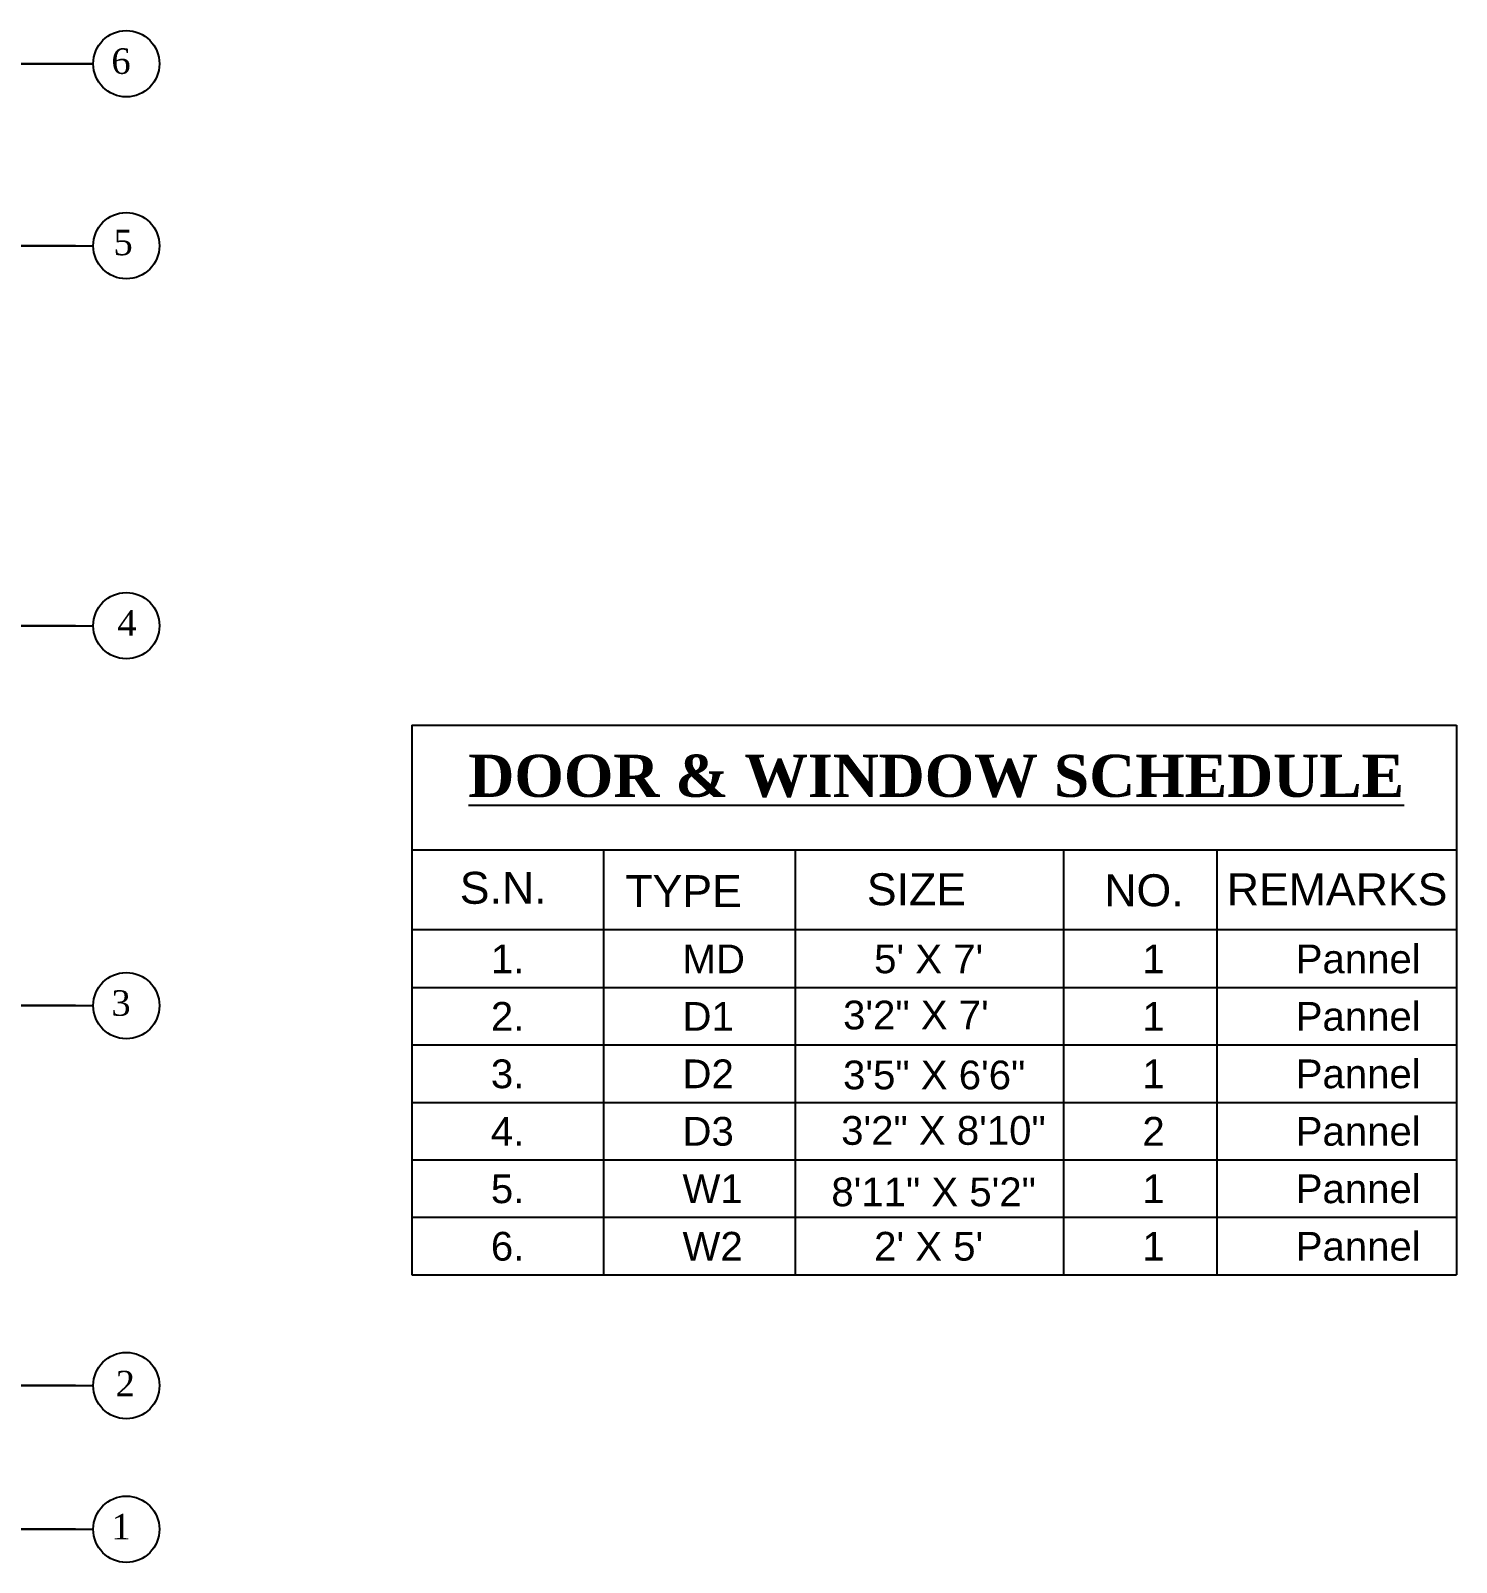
# Model space of a CAD drawing. Header units: inches. Extents: x -6800 to 96653, y -25814 to 17379.
# Drawn here: x 34766.5 to 35212.9, y 942.4 to 1422.2 of the extents above; entities that cross this region are included whole.
import ezdxf

# ---------------------------------------------------------------- set-up
doc = ezdxf.new("R2010")
doc.units = ezdxf.units.IN
doc.header["$MEASUREMENT"] = 0
doc.linetypes.add('CENTER2', pattern=[28.575, 19.05, -3.175, 3.175, -3.175])
doc.layers.add('grid', color=251, linetype='Continuous')
doc.styles.get("Standard").update_dxf_attribs({"font": 'arial.ttf'})

msp = doc.modelspace()

# ---------------------------------------------------------------- linework, layer by layer
at = {"transparency": 33554687}
for p, q in [((34885.88, 1204.62), (35212.9, 1204.62)), ((34885.88, 1204.62), (34885.88, 1032.51)), ((35212.9, 1204.62), (35212.9, 1032.51)), ((34885.88, 1165.62), (35212.9, 1165.62)), ((34945.88, 1165.62), (34945.88, 1032.51)), ((35005.88, 1165.62), (35005.88, 1032.51)), ((35089.88, 1165.62), (35089.88, 1032.51)), ((35137.88, 1165.62), (35137.88, 1032.51)), ((34885.88, 1140.62), (35212.9, 1140.62)), ((34885.88, 1122.51), (35212.9, 1122.51)), ((34885.88, 1104.51), (35212.9, 1104.51)), ((34885.88, 1086.51), (35212.9, 1086.51)), ((34885.88, 1068.51), (35212.9, 1068.51)), ((34885.88, 1050.51), (35212.9, 1050.51)), ((34885.88, 1032.51), (35212.9, 1032.51))]:
    msp.add_line(p, q, dxfattribs=at)
at = {"layer": 'grid', "linetype": 'CENTER2', "ltscale": 8, "transparency": 33554585}
for p, q in [((34786.06, 1411.81), (33841.2, 1411.81)), ((33841.2, 1411.81), (34786.06, 1411.81)), ((34780.56, 1354.81), (33841.2, 1354.81)), ((33846.7, 1354.81), (34786.06, 1354.81)), ((34780.56, 1235.81), (33841.2, 1235.81)), ((33846.7, 1235.81), (34786.06, 1235.81)), ((34780.56, 1116.81), (33841.2, 1116.81)), ((33846.7, 1116.81), (34786.06, 1116.81)), ((34780.56, 997.81), (33841.2, 997.81)), ((33846.7, 997.81), (34786.06, 997.81))]:
    msp.add_line(p, q, dxfattribs=at)
at = {"layer": 'grid', "linetype": 'CENTER2', "ltscale": 10, "transparency": 33554585}
for p, q in [((34780.56, 952.81), (33841.2, 952.81)), ((33846.7, 952.81), (34786.06, 952.81))]:
    msp.add_line(p, q, dxfattribs=at)
at = {"layer": 'grid', "ltscale": 10, "transparency": 33554687}
for centre in [(34796.43, 1411.81), (34796.43, 1354.81), (34796.43, 1235.81), (34796.43, 1116.81), (34796.43, 997.81), (34796.43, 952.81)]:
    msp.add_circle(centre, 10.37, dxfattribs=at)

# ---------------------------------------------------------------- texts
at = {"ltscale": 10, "transparency": 33554687, "char_height": 8, "attachment_point": 3}
for s, insert in [('{\\fTimes New Roman|b0|i0|c0|p18;6}', (34797.8, 1416.63)), ('{\\fTimes New Roman|b0|i0|c0|p18;5}', (34798.45, 1359.85)), ('{\\fTimes New Roman|b0|i0|c0|p18;4}', (34799.66, 1240.63)), ('{\\fTimes New Roman|b0|i0|c0|p18;3}', (34797.8, 1121.63)), ('{\\fTimes New Roman|b0|i0|c0|p18;2}', (34799.13, 1002.44)), ('{\\fTimes New Roman|b0|i0|c0|p18;1}', (34797.8, 957.63))]:
    msp.add_mtext_dynamic_manual_height_columns(s, width=30.4497, gutter_width=1, heights=[0], dxfattribs=dict(at, insert=insert))
at = {"transparency": 33554687, "attachment_point": 1}
for s, width, insert, char_height in [('{\\fTimes New Roman|b1|i0|c0|p18;\\LDOOR & WINDOW SCHEDULE}', 741.1261, (34903.54, 1195.4), 13.2), ('S.N.', 45.0325, (34900.85, 1158.71), 10), ('TYPE', 45.0325, (34952.68, 1157.68), 10), ('SIZE', 45.0325, (35028.32, 1158.26), 10), ('NO.', 45.0325, (35102.67, 1157.95), 10), ('REMARKS', 45.0325, (35141.02, 1158.26), 10), ('1.', 60, (34910.59, 1135.95), 9), ('MD', 60, (34970.59, 1135.95), 9), ("5' X 7'", 60, (35030.59, 1135.95), 9), ('1', 60, (35114.59, 1135.95), 9), ('Pannel', 60, (35162.59, 1135.95), 9), ('2.', 60, (34910.59, 1117.95), 9), ('D1', 60, (34970.59, 1117.95), 9), ('3\'2" X 7\'', 60, (35020.87, 1118.37), 9), ('1', 60, (35114.59, 1117.95), 9), ('Pannel', 60, (35162.59, 1117.95), 9), ('3.', 60, (34910.59, 1099.95), 9), ('D2', 60, (34970.59, 1099.95), 9), ('3\'5" X 6\'6"', 60, (35020.86, 1099.6), 9), ('1', 60, (35114.59, 1099.95), 9), ('Pannel', 60, (35162.59, 1099.95), 9), ('4.', 60, (34910.59, 1081.95), 9), ('D3', 60, (34970.59, 1081.95), 9), ('3\'2" X 8\'10"', 68.2497, (35020.27, 1082.22), 9), ('2', 60, (35114.59, 1081.95), 9), ('Pannel', 60, (35162.59, 1081.95), 9), ('5.', 60, (34910.59, 1063.95), 9), ('W1', 60, (34970.59, 1063.95), 9), ('8\'11" X 5\'2"', 69.3265, (35017.19, 1062.98), 9), ('1', 60, (35114.59, 1063.95), 9), ('Pannel', 60, (35162.59, 1063.95), 9), ('6.', 60, (34910.59, 1045.95), 9), ('W2', 60, (34970.59, 1045.95), 9), ("2' X 5'", 60, (35030.59, 1045.95), 9), ('1', 60, (35114.59, 1045.95), 9), ('Pannel', 60, (35162.59, 1045.95), 9)]:
    msp.add_mtext_dynamic_manual_height_columns(s, width=width, gutter_width=1, heights=[0], dxfattribs=dict(at, insert=insert, char_height=char_height))

doc.saveas('drawing.dxf')
